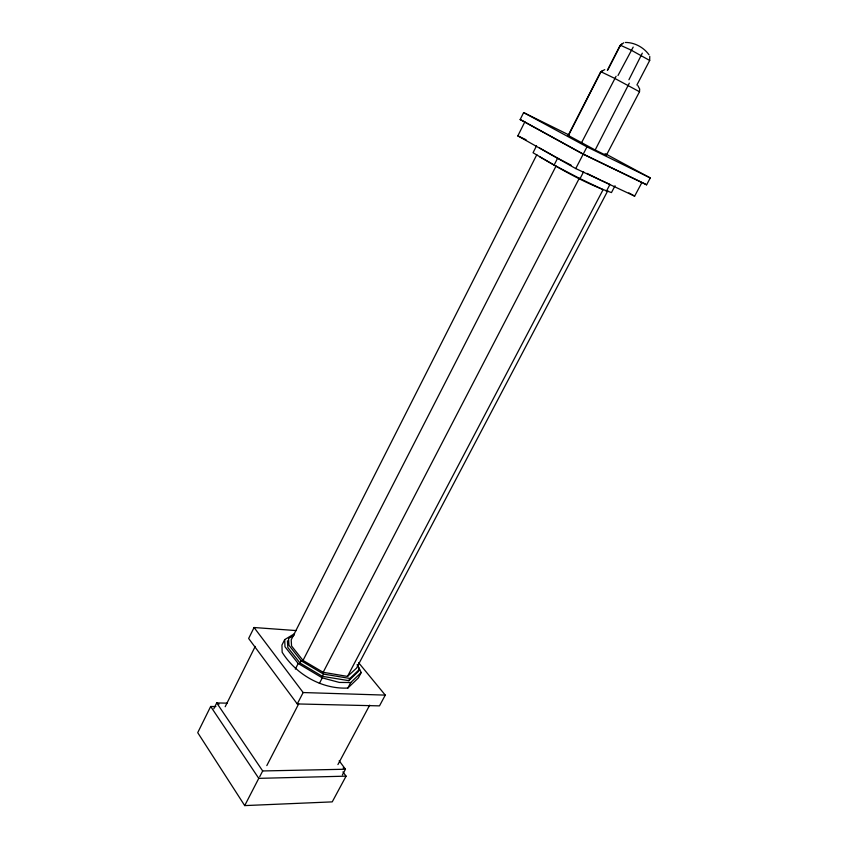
<?xml version="1.0" encoding="UTF-8"?>
<svg xmlns="http://www.w3.org/2000/svg" width="848" height="848" viewBox="0 0 848 848"><rect width="100%" height="100%" fill="white"/><g stroke="black" fill="none" stroke-linecap="round" stroke-linejoin="round"><path stroke-width="1.27" d="M629.301 83.157L595.179 149.99L568.192 135.415L600.469 72.25L602.536 70.511M642.307 53.148L628.93 79.733M595.179 149.99L606.267 155.428L639.498 91.743L639.678 89.04L637.897 85.627M636.901 85.012L649.685 60.462L649.748 56.36M215.922 706.575L210.675 706.469L197.722 732.661L244.712 805.6L332.236 801.879L346.079 776.153L342.942 771.913M213.823 708.748L216.706 702.928L227.147 703.162M296.249 630.583L254.071 627.52L248.644 638.47L297.266 703.935L379.491 705.875L385.268 695.116L358.619 662.712M225.186 706.723L255.237 646.399M605.461 153.795L650.278 177.942L646.6 184.822L583.18 154.209L520.153 119.568L523.629 112.583L569.453 135.192M517.842 135.871L524.795 121.974L583.244 154.071L641.957 182.437L634.643 196.142L575.75 168.582L517.842 135.871L526.12 139.782M294.553 633.679L284.716 639.593L281.939 645.095L282.161 652.271C295.878 674.234 321.646 689.339 347.828 688.057L358.365 677.923L361.216 672.517L357.22 664.737M536.54 145.792L533.042 152.735C558.101 167.639 583.848 183.062 611.461 192.57L615.044 185.765M536.826 154.665L291.193 639.869L291.553 645.964L303.012 660.433L323.173 672.294L347.5 676.418L356.542 668.139L607.804 190.715M295.327 669.104L298.189 663.496L284.97 646.727L284.716 639.593M568.255 135.86L601.009 71.773L604.741 69.6M554.03 165.254L557.655 158.152L539.657 148.008M357.326 664.821L359.563 669.252L358.428 671.425L348.793 680.658L322.388 676.344L300.012 663.03L301.157 660.793L288.967 645.296L288.532 638.565L294.086 635.269M303.012 660.433L556.023 166.113L539.646 156.742M607.348 70.31L619.846 45.909L621.711 44.032M607.836 69.918L620.471 45.251L623.725 42.792M581.431 142.93L616.083 76.278M617.991 75.504L633.191 47.096M244.712 805.6L258.767 778.358L210.675 706.469M259.668 776.789L262.679 770.959L216.706 702.928L219.049 704.137M297.266 703.935L303.149 692.54L254.071 627.52M266.813 765.596L298.708 703.829M575.75 168.582L586.964 146.884L650.278 177.942M323.173 672.294L579.29 178.271L603.098 189.666L347.5 676.418M579.947 178.822L583.625 171.72M322.388 676.344L323.544 674.096L349.948 678.453L359.563 669.252M319.367 683.467L322.272 677.87L339.317 682.428L350.733 682.545L361.216 672.517M348.793 680.658L349.948 678.453M606.288 191.415L609.956 184.44L601.359 180.444M347.828 688.057L350.733 682.545M337.928 764.578L369.686 705.154M342.38 774.955L345.454 769.231L339.179 760.783M619.846 45.909L620.471 45.251L631.082 50.096L649.685 60.462M600.469 72.25L601.009 71.773L614.673 78.355L639.498 91.743M625.389 42.464C634.505 42.368 643.749 47.393 649.006 54.781M258.767 778.358L346.079 776.153M262.679 770.959L345.454 769.231L343.111 768.023M303.149 692.54L385.268 695.116M520.153 119.568L524.859 121.858M586.954 173.363L600.289 179.946M557.655 158.152L571.202 165.233M556.023 166.113L579.29 178.271M523.629 112.583L586.964 146.884M643.166 182.956L646.6 184.822M628.877 192.909L634.643 196.142M301.157 660.793L323.544 674.096M298.189 663.496L322.272 677.87M604.592 154.156L606.267 155.428M300.012 663.03L287.843 647.522L287.419 640.77"/></g></svg>
